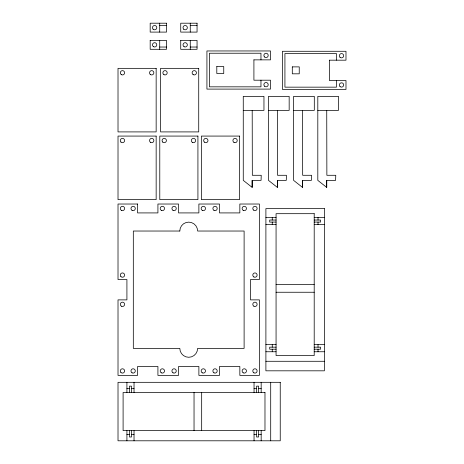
<?xml version="1.0" encoding="UTF-8"?>
<svg xmlns="http://www.w3.org/2000/svg" width="464" height="464" viewBox="0 0 464 464"><rect width="100%" height="100%" fill="white"/><g stroke="black" fill="none" stroke-linecap="round" stroke-linejoin="round"><path stroke-width="0.7" d="M137.582 204.375L137.582 204.021L118.013 204.021L118.013 279.537L126.916 279.537L126.916 299.877L118.013 299.877L118.013 375.393L137.582 375.393L137.582 366.496L157.922 366.496L157.922 375.393L178.541 375.393L178.541 366.496L198.882 366.496L198.882 375.393L219.495 375.393L219.495 366.496L239.842 366.496L239.842 375.393L259.405 375.393L259.405 299.877L250.508 299.877L250.508 279.537L259.405 279.537L259.405 204.021L239.842 204.021L239.842 212.918L219.495 212.918L219.495 204.021L198.882 204.021L198.882 212.918L178.541 212.918L178.541 204.021L157.922 204.021L157.922 212.918L137.582 212.918L137.582 204.021M243.264 110.351L263.958 110.351L263.958 96.367L243.264 96.367L243.264 180.363L252.167 187.392L252.167 180.363L261.064 180.363L261.226 175.288L252.329 175.288L252.196 110.351M268.47 110.351L289.165 110.351L289.165 96.367L268.47 96.367L268.47 180.363L277.373 187.392L277.373 180.363L286.271 180.363L286.433 175.288L277.536 175.288L277.402 110.351M293.608 110.351L314.302 110.351L314.302 96.367L293.608 96.367L293.608 180.363L302.511 187.392L302.511 180.363L311.408 180.363L311.57 175.288L302.673 175.288L302.54 110.351M317.811 110.351L338.505 110.351L338.505 96.367L317.811 96.367L317.811 180.363L326.708 187.392L326.708 180.363L335.605 180.363L335.774 175.288L326.871 175.288L326.737 110.351M159.709 25.468L166.501 25.468M190.263 25.468L197.055 25.468M159.709 47.032L166.501 47.032M190.263 47.032L197.055 47.032M265.895 217.494L276.063 217.494M314.203 217.494L324.377 217.494M276.063 220.04L269.706 220.04L269.706 222.076L276.063 222.076M314.203 220.04L320.56 220.04L320.56 222.076L314.203 222.076M265.895 224.617L276.063 224.617M314.203 224.617L324.377 224.617M276.063 284.623L314.203 284.623M276.063 292.25L314.203 292.25M265.895 344.63L276.063 344.63M314.203 344.63L324.377 344.63M276.063 347.171L269.706 347.171L269.706 349.206L276.063 349.206M314.203 347.171L320.56 347.171L320.56 349.206L314.203 349.206M265.895 351.747L276.063 351.747M314.203 351.747L324.377 351.747M265.895 361.282L324.377 361.282M126.916 388.675L129.456 388.675M131.492 388.675L134.032 388.675M254.046 388.675L256.592 388.675M258.622 388.675L261.168 388.675M126.916 434.443L129.456 434.443M131.492 434.443L134.032 434.443M254.046 434.443L256.592 434.443M258.622 434.443L261.168 434.443M336.452 60.181L336.452 53.546L284.925 53.546L284.925 87.157L336.452 87.157L336.452 80.521M326.708 180.363L326.708 187.392M318.02 217.494L318.02 220.04M318.02 222.076L318.02 224.617M318.02 344.63L318.02 347.171M318.02 349.206L318.02 351.747M302.511 180.363L302.511 187.392M277.373 180.363L277.373 187.392M272.252 217.494L272.252 220.04M272.252 222.076L272.252 224.617M272.252 344.63L272.252 347.171M272.252 349.206L272.252 351.747M270.703 382.319L270.703 440.8M261.168 382.319L261.168 392.492M261.168 430.627L261.168 440.8M260.965 59.862L260.965 53.227L209.432 53.227L209.432 86.838L260.965 86.838L260.965 80.202M258.622 392.492L258.622 386.135L256.592 386.135L256.592 392.492M258.622 430.627L258.622 436.984L256.592 436.984L256.592 430.627M254.046 382.319L254.046 392.492M254.046 430.627L254.046 440.8M252.167 180.363L252.167 187.392M201.672 392.492L201.672 430.627M194.039 392.492L194.039 430.627M190.263 23.2L190.263 32.097M190.263 40.397L190.263 49.294M159.709 23.2L159.709 32.097M159.709 40.397L159.709 49.294M134.032 382.319L134.032 392.492M134.032 430.627L134.032 440.8M131.492 392.492L131.492 386.135L129.456 386.135L129.456 392.492M131.492 430.627L131.492 436.984L129.456 436.984L129.456 430.627M126.916 382.319L126.916 392.492M126.916 430.627L126.916 440.8M150.179 40.397L150.179 49.294L166.501 49.294L166.501 40.397L150.179 40.397M180.728 40.397L180.728 49.294L197.055 49.294L197.055 40.397L180.728 40.397M216.804 66.561L216.804 73.503L223.747 73.503L223.747 66.561L216.804 66.561M253.912 59.862L253.912 80.202L270.495 80.202L270.495 89.1L206.927 89.1L206.927 50.959L270.495 50.959L270.495 59.862L253.912 59.862M292.297 66.88L292.297 73.822L299.239 73.822L299.239 66.88L292.297 66.88M329.405 60.181L329.405 80.521L345.987 80.521L345.987 89.424L282.419 89.424L282.419 51.284L345.987 51.284L345.987 60.181L329.405 60.181M166.501 23.2L150.179 23.2L150.179 32.097L166.501 32.097L166.501 23.2M197.055 23.2L180.728 23.2L180.728 32.097L197.055 32.097L197.055 23.2M156.153 68.341L118.013 68.341L118.013 131.909L156.153 131.909L156.153 68.341M198.725 68.341L160.585 68.341L160.585 131.909L198.725 131.909L198.725 68.341M156.153 136.074L118.013 136.074L118.013 199.642L156.153 199.642L156.153 136.074M197.925 136.074L159.784 136.074L159.784 199.642L197.925 199.642L197.925 136.074M239.511 136.074L201.37 136.074L201.37 199.642L239.511 199.642L239.511 136.074M324.377 208.597L265.895 208.597L265.895 370.817L324.377 370.817L324.377 208.597M314.203 213.684L276.063 213.684L276.063 355.563L314.203 355.563L314.203 213.684M179.812 231.031L133.313 231.031L133.313 348.383L179.812 348.383A8.897 8.897 0 0 0 188.709 357.28A8.897 8.897 0 0 0 197.612 348.383L244.11 348.383L244.11 231.031L197.612 231.031A8.897 8.897 0 0 0 188.709 222.134A8.897 8.897 0 0 0 179.812 231.031M280.239 382.319L118.013 382.319L118.013 440.8L280.239 440.8L280.239 382.319M264.979 392.492L123.099 392.492L123.099 430.627L264.979 430.627L264.979 392.492M243.206 372.818A2.163 2.163 0 0 0 246.448 370.945A2.163 2.163 0 0 0 243.206 369.071A2.163 2.163 0 0 0 243.206 372.818M213.968 372.818A2.163 2.163 0 0 0 217.21 370.945A2.163 2.163 0 0 0 213.968 369.071A2.163 2.163 0 0 0 213.968 372.818M202.252 372.818A2.163 2.163 0 0 0 205.494 370.945A2.163 2.163 0 0 0 202.252 369.071A2.163 2.163 0 0 0 202.252 372.818M173.008 372.818A2.163 2.163 0 0 0 176.25 370.945A2.163 2.163 0 0 0 173.008 369.071A2.163 2.163 0 0 0 173.008 372.818M132.054 372.818A2.163 2.163 0 0 0 135.297 370.945A2.163 2.163 0 0 0 132.054 369.071A2.163 2.163 0 0 0 132.054 372.818M161.292 372.818A2.163 2.163 0 0 0 164.534 370.945A2.163 2.163 0 0 0 161.292 369.071A2.163 2.163 0 0 0 161.292 372.818M121.382 306.199A2.163 2.163 0 0 0 124.625 304.326A2.163 2.163 0 0 0 121.382 302.458A2.163 2.163 0 0 0 121.382 306.199M120.936 276.614A2.163 2.163 0 0 0 124.555 275.645A2.163 2.163 0 0 0 121.904 273A2.163 2.163 0 0 0 120.936 276.614M161.292 210.343A2.163 2.163 0 0 0 164.534 208.469A2.163 2.163 0 0 0 161.292 206.596A2.163 2.163 0 0 0 161.292 210.343M132.054 210.343A2.163 2.163 0 0 0 135.297 208.469A2.163 2.163 0 0 0 132.054 206.596A2.163 2.163 0 0 0 132.054 210.343M202.252 210.343A2.163 2.163 0 0 0 205.494 208.469A2.163 2.163 0 0 0 202.252 206.596A2.163 2.163 0 0 0 202.252 210.343M173.008 210.343A2.163 2.163 0 0 0 176.25 208.469A2.163 2.163 0 0 0 173.008 206.596A2.163 2.163 0 0 0 173.008 210.343M243.206 210.343A2.163 2.163 0 0 0 246.448 208.469A2.163 2.163 0 0 0 243.206 206.596A2.163 2.163 0 0 0 243.206 210.343M213.968 210.343A2.163 2.163 0 0 0 217.21 208.469A2.163 2.163 0 0 0 213.968 206.596A2.163 2.163 0 0 0 213.968 210.343M253.878 306.199A2.163 2.163 0 0 0 257.12 304.326A2.163 2.163 0 0 0 253.878 302.458A2.163 2.163 0 0 0 253.878 306.199M253.878 276.962A2.163 2.163 0 0 0 257.12 275.088A2.163 2.163 0 0 0 253.878 273.215A2.163 2.163 0 0 0 253.878 276.962M253.878 372.818A2.163 2.163 0 0 0 257.12 370.945A2.163 2.163 0 0 0 253.878 369.071A2.163 2.163 0 0 0 253.878 372.818M120.936 372.476A2.163 2.163 0 0 0 124.555 371.507A2.163 2.163 0 0 0 121.904 368.857A2.163 2.163 0 0 0 120.936 372.476M121.382 210.343A2.163 2.163 0 0 0 124.625 208.469A2.163 2.163 0 0 0 121.382 206.596A2.163 2.163 0 0 0 121.382 210.343M253.431 210.001A2.163 2.163 0 0 0 257.044 209.032A2.163 2.163 0 0 0 254.4 206.381A2.163 2.163 0 0 0 253.431 210.001M120.936 142.054A2.163 2.163 0 0 0 124.555 141.085A2.163 2.163 0 0 0 121.904 138.44A2.163 2.163 0 0 0 120.936 142.054M150.626 142.396A2.163 2.163 0 0 0 153.868 140.528A2.163 2.163 0 0 0 150.626 138.655A2.163 2.163 0 0 0 150.626 142.396M162.707 142.054A2.163 2.163 0 0 0 166.321 141.085A2.163 2.163 0 0 0 163.676 138.44A2.163 2.163 0 0 0 162.707 142.054M192.398 142.396A2.163 2.163 0 0 0 195.64 140.528A2.163 2.163 0 0 0 192.398 138.655A2.163 2.163 0 0 0 192.398 142.396M204.293 142.054A2.163 2.163 0 0 0 207.913 141.085A2.163 2.163 0 0 0 205.262 138.44A2.163 2.163 0 0 0 204.293 142.054M233.984 142.396A2.163 2.163 0 0 0 237.226 140.528A2.163 2.163 0 0 0 233.984 138.655A2.163 2.163 0 0 0 233.984 142.396M121.382 74.663A2.163 2.163 0 0 0 124.625 72.79A2.163 2.163 0 0 0 121.382 70.922A2.163 2.163 0 0 0 121.382 74.663M150.179 74.321A2.163 2.163 0 0 0 153.793 73.353A2.163 2.163 0 0 0 151.148 70.702A2.163 2.163 0 0 0 150.179 74.321M163.954 74.663A2.163 2.163 0 0 0 167.197 72.79A2.163 2.163 0 0 0 163.954 70.922A2.163 2.163 0 0 0 163.954 74.663M193.192 74.663A2.163 2.163 0 0 0 196.434 72.79A2.163 2.163 0 0 0 193.192 70.922A2.163 2.163 0 0 0 193.192 74.663M153.097 29.18A2.163 2.163 0 0 0 156.716 28.211A2.163 2.163 0 0 0 154.065 25.561A2.163 2.163 0 0 0 153.097 29.18M153.549 46.719A2.163 2.163 0 0 0 156.786 44.846A2.163 2.163 0 0 0 153.549 42.978A2.163 2.163 0 0 0 153.549 46.719M183.651 29.18A2.163 2.163 0 0 0 187.265 28.211A2.163 2.163 0 0 0 184.62 25.561A2.163 2.163 0 0 0 183.651 29.18M184.098 46.719A2.163 2.163 0 0 0 187.34 44.846A2.163 2.163 0 0 0 184.098 42.978A2.163 2.163 0 0 0 184.098 46.719M264.515 56.939A2.163 2.163 0 0 0 268.134 55.97A2.163 2.163 0 0 0 265.483 53.325A2.163 2.163 0 0 0 264.515 56.939M264.515 86.182A2.163 2.163 0 0 0 268.134 85.214A2.163 2.163 0 0 0 265.483 82.563A2.163 2.163 0 0 0 264.515 86.182M340.008 57.258A2.163 2.163 0 0 0 343.621 56.289A2.163 2.163 0 0 0 340.976 53.644A2.163 2.163 0 0 0 340.008 57.258M340.008 86.501A2.163 2.163 0 0 0 343.621 85.533A2.163 2.163 0 0 0 340.976 82.882A2.163 2.163 0 0 0 340.008 86.501"/></g></svg>
